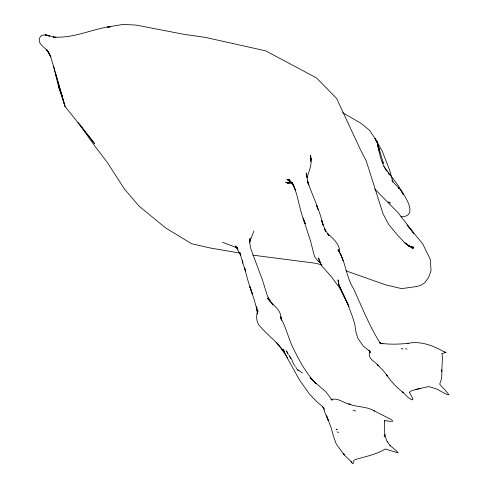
<?xml version="1.0" encoding="UTF-8"?>
<svg xmlns="http://www.w3.org/2000/svg" width="488" height="488" viewBox="0 0 488 488"><rect width="100%" height="100%" fill="white"/><g stroke="black" fill="none" stroke-linecap="round" stroke-linejoin="round"><path stroke-width="0.73" d="M339.593 252.839C340.288 244.457 332.975 238.37 327.344 233.307L328.924 235.637L324.496 228.695L325.496 231.361M310.624 161.156L310.429 155.105C312.887 163.199 309.056 170.452 307.019 177.925L306.22 172.947L308.459 184.928M310.594 161.705L311.204 158.393L310.569 161.058M249.618 240.816L250.173 238.168L249.728 242.542L249.642 239.504L249.752 242.914L250.826 248.868L262.379 279.837L267.442 296.015L272.884 304.963L271.962 303.798M253.925 230.976L249.618 242.133M370.032 351.842L368.873 350.335L370.032 351.842L370.063 352.787L369.8 351.537L370.032 351.842C366.366 358.058 375.455 361.821 378.511 365.756L377.279 364.621L383.373 370.727L387.509 376.01L386.319 374.302C390.796 381.488 396.811 387.606 403.515 392.736L402.624 391.949L408.035 397.415L410.969 399.446L412.879 399.843L412.61 398.116L409.359 392.151L409.353 392.803L410.146 391.51L411.829 390.626L420.723 388.326M392.852 181.432L392.742 182.03L391.949 179.724L393.346 182.384L399.995 189.106L398.22 187.868L399.489 188.52M415.599 389.473L428.732 386.581L436.73 389.034L446.508 394.316L448.911 394.816C446.361 390.961 442.512 387.832 439.67 384.087C441.793 379.719 442.128 374.686 441.725 369.867L441.774 371.472L442.457 357.777L442.024 353.995M290.671 182.762L287.2 183.22L292.397 182.872M441.695 353.404L443.94 353.227M110.392 26.956L107.409 27.011C89.505 30.28 71.919 38.595 53.393 36.99M109.672 26.986L107.409 27.011L123.354 24.4L136.152 25.083L184.177 34.386L205.32 37.381L265.631 50.843L316.523 77.934L336.659 98.509L360.327 149.45L366.366 161.272L382.976 213.646L388.68 224.431L397.726 235.362L405.083 243.067L413.281 248.776L404.887 243.03L409.438 246.147L413.946 247.355L408.486 246.092M291.604 182.567L285.614 182.555L292.025 182.786M401.307 348.572L403.106 349.018M391.553 421.583L386.008 420.711L384.282 420.882L384.757 420.619C384.202 427.634 384.007 435.479 387.374 441.915L387.185 441.555L390.193 445.66L389.949 445.446L396.201 450.625L398.178 452.882L385.258 448.984C376.23 454.627 365.195 456.567 354.99 459.665L353.776 460.66L353.227 461.831L353.294 463.478L352.36 463.563L351.147 461.386L351.805 462.301L344.199 454.883L336.25 444.007L333.438 436.126L331.236 427.958L326.338 415.312M53.296 37.131L56.035 37.399C51.02 37.149 45.262 32.8 40.595 36.222C35.453 43.536 45.701 47.257 48.8 52.594L46.256 49.239L50.935 56.937L49.062 53.125M400.965 216.812C419.027 216.587 405.077 196.524 400.618 189.472L403.106 194.407L398.659 186.148L383.873 166.469M252.802 255.139L315.443 263.252L321.995 264.88M240.023 253.107L209.999 247.953L191.692 243.774L165.609 227.939L138.995 206.076L124.397 188.954L107.317 162.443L94.782 146.004L78.111 122.457M408.7 246.056L410.17 246.361M331.175 399.526L332.23 399.788L331.065 399.721L332.249 399.269L331.053 399.849C337.348 396.903 344.028 403.466 350.305 404.381L348.883 403.997C357.088 407.401 366.653 406.217 374.308 410.933L373.893 410.743L390.119 418.954L392.297 420.43L392.553 421.601M346.01 270.84L385.349 284.766L401.715 288.628L415.849 286.633L420.272 285.571L424.645 282.869L428.696 277.361L431.063 270.376L430.27 259.311L422.645 243.726L407.144 225.029L413.763 233.27M444.348 351.879L446.081 352.33L444.72 352.818L445.038 352.415C433.765 345.766 420.674 340.478 407.395 343.491L408.724 343.345C399.404 344.174 389.875 344.705 380.603 343.198L382.348 343.881M353.007 410.115L355.648 411.134M222.504 242.261L237.613 248.038M405.51 348.609L407.01 349.268M382.263 343.802L379.609 342.588L380.475 343.174M338.507 432.722L337.116 431.764M302.395 372.905L297.857 369.837L298.442 370.758M342.668 112.685L361.029 123.33L369.855 130.607L377.023 141.721L383.409 163.376L382.403 161.51M237.625 247.995L235.802 246.965L237.857 249.112M321.098 263.062L318.103 261.287L314.467 256.529L310.545 241.005L303.121 218.264L305.226 223.516M290.86 181.933L286.901 179.395L292.178 183.079M380.915 343.467L379.414 342.375L380.213 343.204M292.178 182.994L290.415 181.707L291.543 182.774M369.532 351.195L363.407 346.163L358.107 338.709L356.045 332.639L354.672 323.635L352.141 315.785L347.322 303.268L339.209 285.468L338.068 279.874L338.605 284.492L348.127 304.231M332.096 400.075L326.259 392.273L310.069 377.919L313.192 380.866M322.727 406.803L322.464 406.486L324.209 409.182L322.727 406.803L316.114 401.057L309.459 394.06L299.296 379.621L286.493 356.533L283.345 349.451L284.303 351.519M320.262 262.147L318.823 260.879L320.232 262.629L318.518 257.847L319.359 260.952L321.72 265.844L331.541 276.916L339.642 288.018L349.164 306.781M314.754 382.336L316.315 383.812M284.693 352.891C277.709 341.734 266.442 334.555 258.433 324.349C256.188 320.14 256.06 315.205 257.981 310.868L257.31 314.15L256.688 306.751L256.914 308.221M374.595 188.911L398.141 212.768L413.787 233.246M316.37 383.702C305.494 373.07 298.632 359.278 292.044 345.766C288.121 336.714 285.73 327.015 280.917 318.365L281.771 320.146L280.612 316.517L280.935 318.768M276.391 342.527L283.711 351.677M380.176 343.076C369.343 326.094 361.931 306.946 353.525 288.634C345.809 276.653 345.913 261.458 337.977 249.758L339.203 251.704L338.245 249.819L338.617 251.216M270.584 302.048L267.363 297.967C271.987 304.762 281.546 309.483 281.07 318.792M291.952 183.238L288.725 179.084L293.178 185.416L295.429 190.003L292.214 182.463C298.552 195.529 299.162 210.407 305.214 223.541M79.556 124.135L85.955 132.437M86.864 133.62L94.635 143.704L65.063 106.445L58.529 86.516L53.509 66.112L50.642 56.773L48.757 52.649M293.617 364.048L294.227 364.853M237.967 249.106L235.551 245.861L240.816 255.755L239.718 252.363L242.756 262.446M296.942 369.087L297.649 370.063M289.652 356.63L292.184 360.187L292.153 361.022L293.416 363.499M294.569 365.347L295.246 366.342M281.808 349.304L287.633 357.93M387.49 171.904C380.64 163.212 379.335 152.146 377.023 141.721L378.346 146.333M388.253 173.118L389.4 174.942M287.676 352.983L286.34 350.799L288.329 354.776M289.024 355.185L290.964 358.552M295.88 367.25L296.588 368.599M343.894 454.188L344.199 454.883L343.698 453.358M62.342 96.343L58.529 86.516L61.848 94.922M391.419 177.022L392.309 179.066M327.93 419.497L328.314 420.394L326.954 417.216M245.659 270.846L242.841 263.447L242.28 260.586L242.963 263.124M376.15 141.008L375.089 138.354L382.287 151.219L389.851 170.745L391.705 177.498M377.474 144.332L378.267 146.327M245.702 270.901L244.409 267.662C246.971 276.666 249.075 285.724 252.54 294.459L249.813 286.456L254.181 299.547L257.481 311.881M323.44 407.651L325.221 413.482L326.942 417.087L326.332 415.251M341.204 255.651L340.221 253.119L343.064 260.513L341.466 256.346M325.484 231.159L321.708 220.424L322.995 225.255C319.829 209.846 312.302 195.895 307.58 180.999L308.453 184.995M318.042 209.883L316.645 205.204L317.212 207.132M55.412 72.938L62.122 96.246M62.543 97.704L65.063 106.445L53.509 66.112M379.499 151.683L378.535 146.992L379.64 152.354M379.231 150.164L377.023 141.721L378.505 147.785L378.2 146.437L378.218 148.425M257.139 309.685L257.365 311.149M339.294 251.643L339.477 253.144M384.776 434.82L384.184 436.608L384.776 434.82M336.439 429.281L336.037 429.294L337.269 429.349L336.439 429.281M46.153 35.02L45.225 34.947L49.764 36.112L46.153 35.02M389.278 202.416L388.509 201.977L390.296 203.081L389.278 202.416"/></g></svg>
